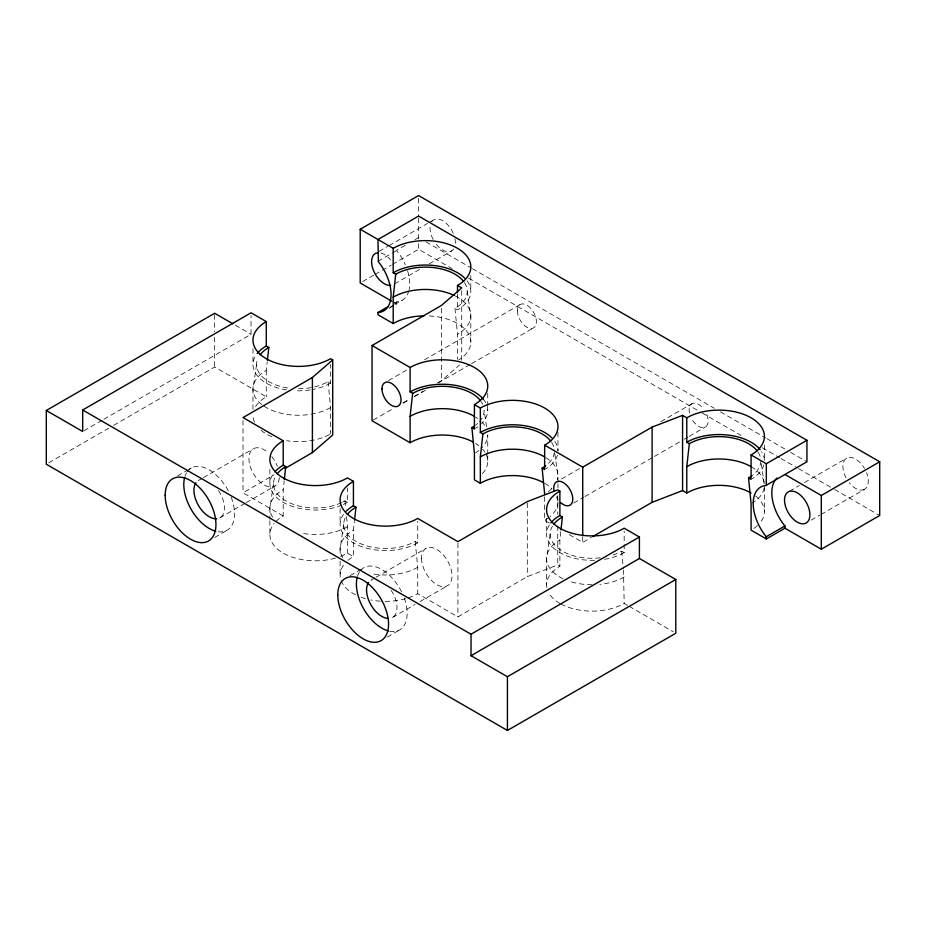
<?xml version="1.0" encoding="UTF-8"?>
<svg xmlns="http://www.w3.org/2000/svg" width="926" height="926" viewBox="0 0 926 926"><rect width="100%" height="100%" fill="white"/><g stroke="black" fill="none" stroke-linecap="round" stroke-linejoin="round"><path stroke-width="0.69" stroke-dasharray="4.63 3.47" d="M261.85 404.581A45.467 26.252 0 0 1 266.283 370.435L267.232 361.823M275.983 521.442A45.467 26.252 0 0 1 283.206 516.002L283.206 489.623L284.155 481.011M348.002 560.323A45.467 26.252 0 0 1 353.431 556.549L353.431 530.17L354.38 521.558M546.803 587.616A45.467 26.252 0 0 1 559.883 566.318L559.883 539.939L560.832 531.327M256.56 364.566L252.972 388.989L252.972 412.591M273.483 483.766L269.883 508.189L269.883 519.289M343.708 524.301L340.108 548.724L340.108 555.669M550.148 534.07L546.56 558.494L546.56 584.873M437.709 382.832L441.424 380.69L459.597 364.96M283.206 516.002L243.017 492.794L273.992 474.853M408.32 597.837A45.467 26.252 0 0 0 417.73 593.67L457.919 616.878L527.299 576.632L557.765 564.906L559.883 566.318M379.07 251.374L387.762 246.351M389.001 245.633L427.511 223.409M428.75 222.691L433.715 219.821M83.93 430.775L102.636 419.976M103.886 419.246L251.05 334.286L251.05 315.65M405.137 245.321L396.583 250.263L396.999 251.015A35.894 20.719 60 0 1 405.287 264.674M414.917 239.684L418.575 237.565M377.97 261.317L396.583 250.564M48.789 462.78L108.655 428.217M113.643 425.335L214.67 367.009L266.283 396.814A45.467 26.252 0 0 0 254.511 408.574M362.679 281.562L373.861 275.103M375.111 274.385L391.258 265.067M392.497 264.35L418.575 249.291L452.316 268.772M394.534 283.9L420.612 268.841M429.305 263.817L451.668 250.911M394.106 303.172L396.999 301.783A35.894 20.719 60 0 0 408.829 290.81M389.858 307.328L393.573 305.175M394.812 304.457L402.266 300.163M389.14 308.3L396.583 303.994L396.583 301.737M177.572 475.941L187.503 470.211M188.742 469.494L191.219 468.058M202.157 478.325L198.407 480.49A21.541 12.432 60 0 0 196.694 481.856M203.407 477.608L253.4 448.74M388.503 380.563L408.378 369.08M424.513 359.763L520.146 304.55M373.282 420.034L393.11 408.586M403.018 402.868L409.211 399.291M414.165 396.432L422.846 391.42M403.204 403.157L409.419 399.569M414.385 396.698L425.555 390.251M437.975 383.075L470.269 364.439M471.508 363.721L533.607 327.862M219.937 517.796L244.939 503.362M246.189 502.644L274.941 486.046M214.716 537.404L227.125 530.239M350.178 575.59L361.348 569.143M374.752 577.986L371.002 580.151A21.541 12.432 60 0 1 373.039 579.352M376.002 577.257L426.006 548.4M561.503 479.008L580.127 468.243M660.851 421.643L691.907 403.713M573.715 503.038L583.658 497.297M584.896 496.579L653.2 457.143M654.45 456.425L683.006 439.943M684.256 439.225L687.983 437.072M689.222 436.354L705.369 427.025M392.543 617.457L415.045 604.458M420.045 601.576L447.536 585.695M387.311 637.053L399.719 629.888M569.212 534.58L582.72 542.381L591.39 537.369M789.473 491.197L799.416 485.455M804.381 482.585L846.607 458.208M811.153 520.123L819.846 515.111M821.084 514.393L864.56 489.287A17.953 10.36 60 0 0 866.574 472.769M426.099 241.906L471.195 267.938M472.445 268.667L714.235 408.262M720.497 411.873L765.594 437.905M766.844 438.635L785.642 449.48M790.654 452.374L806.94 461.773M468.568 278.147L701.005 412.336M702.255 413.065L740.985 435.428M762.237 447.698L779.727 457.791M780.977 458.52L797.228 467.896M798.478 468.614L833.458 488.812M834.708 489.541L879.7 515.516M464.447 282.638A41.878 24.18 0 0 1 454.967 308.393L457.502 309.863A45.467 26.252 0 0 0 466.554 280.196M394.152 302.594L396.583 303.994M235.285 325.176L251.05 334.286M298.438 388.746A41.878 24.18 0 0 0 328.047 381.662L330.582 383.132L330.582 364.45M612.966 555.01A41.878 24.18 0 0 0 621.647 551.167L624.182 552.637L624.182 531.084M544.65 496.799L544.65 520.4L549.558 523.236M560.936 604.03A45.467 26.252 0 0 0 624.182 603.439L627.863 605.569M629.101 606.275L673.329 631.821M342.678 502.089A41.878 24.18 0 0 0 344.97 500.862L347.505 502.32L347.505 487.956M345.132 518.051A41.878 24.18 0 0 0 364.647 545.24A41.878 24.18 0 0 0 415.195 541.397L417.73 542.867L417.73 521.315M340.606 556.399A45.467 26.252 0 0 0 347.505 553.123L353.431 556.549M761.218 463.521L764.216 483.87M554.778 453.74L557.961 475.455L557.961 482.4M467.225 291.296L470.813 315.72L470.813 342.099M486.544 426.77L484.148 410.484A41.878 24.18 0 0 1 479.575 421.469M621.647 551.167L623.337 568.437M623.476 569.872L624.182 603.439M454.967 308.393L457.502 334.286L457.502 359.276M415.195 541.397L417.73 567.291L417.73 593.67M344.97 500.862L345.676 508.05M346.521 516.685L347.505 526.744L347.505 553.123M328.047 381.662L330.582 407.556L330.582 433.935M764.413 445.001L764.413 460.801A45.467 26.252 0 0 0 761.67 451.83M764.413 486.613L764.413 511.603M582.72 536.594L582.72 542.381M557.961 432.349L557.961 451.031A45.467 26.252 0 0 0 554.5 440.984M557.961 483.789L557.961 487.956M557.765 495.641L557.765 514.405M557.765 525.945L557.765 564.906M546.56 518.271L546.56 534.07M527.299 503.038L527.299 576.632M487.736 393.249L487.736 410.484M487.736 454.353L487.736 434.907A45.467 26.252 0 0 1 481.647 448.034M487.736 455.742L487.736 461.287M470.813 275.497L470.813 291.296M461.727 290.776L461.727 360.214M457.919 543.087L457.919 616.878M457.502 294.051L457.502 309.863M441.424 308.358L441.424 380.69M418.575 198.384L418.575 216.765M418.575 218.177L418.575 242.218M418.575 243.631L418.575 249.291M340.108 508.501L340.108 524.301M340.108 561.225L340.108 575.104M269.883 469.389L269.883 483.766M269.883 520.678L269.883 534.568M266.283 370.435L266.283 396.814M252.972 348.766L252.972 364.566M243.017 420.462L243.017 492.794M214.67 314.69L214.67 331.658M214.67 337.319L214.67 367.009M559.883 603.439A45.467 26.252 0 0 1 548.655 592.767M624.182 577.06A45.467 26.252 0 0 1 599.932 584.352M592.027 584.746A45.467 26.252 0 0 1 569.293 581.239M563.182 578.785A45.467 26.252 0 0 1 559.883 539.939M405.704 598.647A45.467 26.252 0 0 1 381.628 601.263M380.308 601.182A45.467 26.252 0 0 1 370.979 599.967M365.457 598.647A45.467 26.252 0 0 1 360.33 596.934M355.596 594.839A45.467 26.252 0 0 1 344.379 564.003M330.582 407.556A45.467 26.252 0 0 1 262.891 405.368M329.529 434.525A45.467 26.252 0 0 1 286.666 440.73M271.955 436.713A45.467 26.252 0 0 1 259.06 428.495M254.511 422.163A45.467 26.252 0 0 1 252.972 415.369M287.592 387.925A41.878 24.18 0 0 1 257.984 358.316M330.582 383.132A45.467 26.252 0 0 1 313.034 389.429M310.198 389.927A45.467 26.252 0 0 1 294.48 390.726M286.666 389.927A45.467 26.252 0 0 1 256.433 354.519M347.505 526.744A45.467 26.252 0 0 1 300.753 533.04M272.626 517.159A45.467 26.252 0 0 1 283.206 489.623M335.478 558.1A45.467 26.252 0 0 1 283.564 553.331A45.467 26.252 0 0 1 274.154 523.468M417.73 567.291A45.467 26.252 0 0 1 370.979 573.588M342.851 557.707A45.467 26.252 0 0 1 353.431 530.17M417.73 542.867A45.467 26.252 0 0 1 360.318 546.132A45.467 26.252 0 0 1 343.569 514.254M600.21 557.788A41.878 24.18 0 0 1 560.01 549.662A41.878 24.18 0 0 1 552.926 525.412M624.182 552.637A45.467 26.252 0 0 1 603.798 559.431M594.654 560.276A45.467 26.252 0 0 1 550.021 524.023M347.505 502.32A45.467 26.252 0 0 1 343.037 504.589M341.833 505.098A45.467 26.252 0 0 1 284.814 503.212A45.467 26.252 0 0 1 275.983 470.639M341.474 502.668A41.878 24.18 0 0 1 292.419 503.987A41.878 24.18 0 0 1 274.906 477.503M231.153 497.181A35.894 20.719 60 0 1 217.008 531.547M185.026 476.161A35.894 20.719 60 0 1 186.554 472.781M187.191 471.797A35.894 20.719 60 0 1 229.602 493.535M218.443 490.548A21.541 12.432 60 0 1 217.911 518.595M404.211 598.057A35.894 20.719 60 0 1 389.615 631.196M357.633 575.81A35.894 20.719 60 0 1 359.797 571.458M360.665 570.335A35.894 20.719 60 0 1 402.197 593.184M391.05 590.198A21.541 12.432 60 0 1 390.506 618.244M279.339 477.689A21.541 12.432 60 0 1 261.965 483.522A21.541 12.432 60 0 1 249.256 455.233A21.541 12.432 60 0 1 268.112 452.687M271.781 456.564A21.541 12.432 60 0 1 277.36 466.218M487.18 406.375A45.467 26.252 0 0 1 481.647 423.61M477.816 426.851A45.467 26.252 0 0 1 475.594 428.344M483.476 399.384A45.467 26.252 0 0 1 485.641 402.602M477.596 423.471A41.878 24.18 0 0 1 475.501 425.208M481.37 401.826A41.878 24.18 0 0 1 482.724 404.234M763.846 464.91A45.467 26.252 0 0 1 752.271 478.661M760.825 460.801A41.878 24.18 0 0 1 753.255 474.668M758.047 452.143A41.878 24.18 0 0 1 760.304 457.016M557.406 455.141A45.467 26.252 0 0 1 545.819 468.892M554.315 452.293A41.878 24.18 0 0 1 546.803 464.898M551.595 442.373A41.878 24.18 0 0 1 554.373 451.031M551.873 488.581A45.467 26.252 0 0 1 548.042 491.822M545.819 457.594A45.467 26.252 0 0 1 557.406 479.564M557.961 501.834A45.467 26.252 0 0 1 550.067 516.615M549.083 517.426A45.467 26.252 0 0 1 544.65 520.4M544.65 483.268A45.467 26.252 0 0 1 551.873 488.708M556.966 496.371A45.467 26.252 0 0 1 557.903 500.468M478.858 450.499A45.467 26.252 0 0 1 475.594 452.768M475.594 417.047A45.467 26.252 0 0 1 477.816 418.54M481.647 421.781A45.467 26.252 0 0 1 486.185 428.113M453.682 249.036A17.953 10.36 60 0 1 436.343 244.395M433.16 239.521A17.953 10.36 60 0 1 430.196 225.597M431.701 221.696A17.953 10.36 60 0 1 453.254 233.317M454.955 238.653A17.953 10.36 60 0 1 455.187 245.124M864.56 489.287A17.953 10.36 60 0 1 849.246 482.77M846.051 477.909A17.953 10.36 60 0 1 846.908 458.046A17.953 10.36 60 0 1 864.56 468.568M764.158 487.967A45.467 26.252 0 0 1 752.271 503.084M751.09 466.669A45.467 26.252 0 0 1 764.355 483.858M429.305 315.951A45.467 26.252 0 0 1 467.78 332.665A45.467 26.252 0 0 1 458.671 359.959M455.337 295.984A45.467 26.252 0 0 1 457.502 334.286M755.535 496.023A45.467 26.252 0 0 1 760.142 522.704M757.445 525.563A45.467 26.252 0 0 1 753.394 528.734M486.185 454.492A45.467 26.252 0 0 1 481.647 474.413M475.594 443.427A45.467 26.252 0 0 1 478.858 445.707M482.596 449.168A45.467 26.252 0 0 1 485.004 452.316M381.026 253.018A17.953 10.36 60 0 1 390.656 260.044M407.579 270.774A35.894 20.719 60 0 1 409.142 289.502M557.799 499.38A13.462 7.767 60 0 1 556.526 497.412M706.885 414.64A13.462 7.767 60 0 1 704.431 427.442A13.462 7.767 60 0 1 691.907 419.258M689.442 412.903A13.462 7.767 60 0 1 692.845 403.308A13.462 7.767 60 0 1 703.401 408.597M421.538 558.251A21.541 12.432 60 0 0 444.387 586.679A21.541 12.432 60 0 0 444.387 556.213A21.541 12.432 60 0 0 421.538 558.251M517.356 310.719A13.462 7.767 60 0 0 531.64 328.475A13.462 7.767 60 0 0 531.64 309.434A13.462 7.767 60 0 0 517.356 310.719"/><path stroke-width="1.39" d="M267.394 360.388L268.818 347.47L266.283 346.011L266.283 321.588L251.05 312.791L82.68 409.998L82.68 431.493L46.3 410.484L46.3 464.227L507.425 730.452L675.795 633.234L675.795 579.502L639.415 558.494L471.033 655.712L471.033 634.217L82.68 409.998M284.317 479.575L285.74 466.658L283.206 465.199L283.206 440.776L243.017 417.568L312.398 377.519L332.7 359.925L330.582 358.709A45.467 26.252 0 0 1 266.283 358.709A45.467 26.252 0 0 1 266.283 321.588M354.542 520.123L355.966 507.205L353.431 505.746L353.431 481.323L347.505 477.897A45.467 26.252 0 0 1 283.206 477.897A45.467 26.252 0 0 1 283.206 440.776M424.039 315.859A45.467 26.252 0 0 0 393.203 323.533L393.203 297.153L395.738 274.2L393.203 272.73L393.203 248.307L360.202 229.254L360.202 282.997L391.733 301.193M410.114 442.732L410.114 416.353L412.66 393.388L410.114 391.93L410.114 367.495L372.044 345.514L372.044 420.751L410.114 442.732A45.467 26.252 0 0 1 473.36 442.13M543.585 482.678A45.467 26.252 0 0 0 480.339 483.268L480.339 456.888L482.886 433.935L480.339 432.465L480.339 408.042L474.425 404.627A45.467 26.252 0 0 0 474.425 367.495A45.467 26.252 0 0 0 410.114 367.495M560.982 529.892L562.418 516.974L559.883 515.516L559.883 491.093L557.765 489.866L527.299 501.591L457.919 541.641L417.73 518.444A45.467 26.252 0 0 1 353.431 518.444A45.467 26.252 0 0 1 353.431 481.323M751.09 493.037A45.467 26.252 0 0 0 686.791 493.037L686.791 466.669L689.326 443.704L686.791 442.234L686.791 417.811L682.566 415.369L652.101 427.094L582.72 467.155L544.65 445.175A45.467 26.252 0 0 0 544.65 408.042A45.467 26.252 0 0 0 480.339 408.042M285.139 468.394L312.398 452.594L332.7 435.012L332.7 359.925M46.3 410.484L214.67 313.277L232.866 323.776M360.202 229.254L418.575 195.548L879.7 461.773L879.7 515.516L821.316 549.222L784.935 528.214L766.323 538.955L751.09 530.17L751.09 503.79L748.555 477.897A41.878 24.18 0 0 0 752.167 475.524M393.203 323.533L377.97 314.747L377.97 312.49L387.89 306.749M372.044 345.514L441.424 305.464L461.727 287.882L457.502 285.44A45.467 26.252 0 0 0 457.502 248.307A45.467 26.252 0 0 0 393.203 248.307M592.628 536.652L652.101 502.32L682.566 490.595L686.791 493.037M471.033 634.217L639.415 537.011L639.415 558.494M686.791 417.811A45.467 26.252 0 0 1 751.09 417.811A45.467 26.252 0 0 1 751.09 454.944L766.323 463.729L806.94 440.29L806.94 461.773L765.906 485.49A35.894 20.719 60 0 0 765.906 536.258L766.323 538.955M471.033 655.712L507.425 676.709L675.795 579.502M784.935 474.482L821.316 495.479L879.7 461.773M766.323 536.698L784.935 525.956L784.519 525.505A35.894 20.719 60 0 1 777.064 477.978M377.97 312.49L378.387 312.525A35.894 20.719 60 0 0 378.387 261.757L377.97 239.521L418.575 216.071L806.94 440.29M748.555 477.897L751.09 479.367L751.09 454.944M474.344 426.029A41.878 24.18 0 0 1 471.89 427.58L474.425 429.051L474.425 404.627M545.727 465.755A41.878 24.18 0 0 1 542.115 468.128L544.65 469.598L544.65 445.175M639.415 537.011L624.182 528.214A45.467 26.252 0 0 1 559.883 528.214A45.467 26.252 0 0 1 559.883 491.093M480.339 483.268L474.425 479.853L474.425 453.474L471.89 427.58M542.115 468.128L544.65 494.021M821.316 495.479L821.316 549.222M784.935 525.956L784.935 528.214M766.323 463.729L766.323 485.525M682.566 415.369L682.566 490.595M652.101 427.094L652.101 502.32M582.72 467.155L582.72 535.147M507.425 676.709L507.425 730.452M457.502 285.44L457.502 292.616M312.398 377.519L312.398 452.594M550.82 522.97A45.467 26.252 0 0 1 559.883 515.516M553.771 524.232A41.878 24.18 0 0 1 562.418 516.974M275.983 470.639A45.467 26.252 0 0 1 283.206 465.199M277.106 473.927A41.878 24.18 0 0 1 285.74 466.658M257.231 353.466A45.467 26.252 0 0 1 266.283 346.011M260.183 354.727A41.878 24.18 0 0 1 268.818 347.47M346.208 511.175A45.467 26.252 0 0 1 353.431 505.746M347.331 514.462A41.878 24.18 0 0 1 355.966 507.205M215.746 531.246A35.894 20.719 60 0 1 184.656 477.411M216.788 518.768A21.541 12.432 60 0 1 198.407 505.365A21.541 12.432 60 0 1 195.988 482.735M388.341 630.907A35.894 20.719 60 0 1 357.262 577.06M388.214 618.452A21.541 12.432 60 0 1 370.55 604.203A21.541 12.432 60 0 1 368.583 582.396M412.66 393.388A41.878 24.18 0 0 1 480.525 400.645M689.326 443.704A41.878 24.18 0 0 1 757.202 450.962M482.886 433.935A41.878 24.18 0 0 1 550.75 441.193M410.114 416.353A45.467 26.252 0 0 1 474.425 416.353M410.114 391.93A45.467 26.252 0 0 1 483.476 399.384M480.339 456.888A45.467 26.252 0 0 1 544.65 456.888M480.339 432.465A45.467 26.252 0 0 1 551.873 437.905M686.791 466.669A45.467 26.252 0 0 1 751.09 466.669M686.791 442.234A45.467 26.252 0 0 1 760.142 449.7M393.203 272.73A45.467 26.252 0 0 1 464.725 278.17M395.738 274.2A41.878 24.18 0 0 1 463.602 281.458M393.203 297.153A45.467 26.252 0 0 1 454.203 295.429M390.656 285.428A17.953 10.36 60 0 1 373.317 270.056A17.953 10.36 60 0 1 377.97 252.717M554.072 491.069A13.462 7.767 60 0 1 562.429 482.099A13.462 7.767 60 0 1 572.743 499.959A13.462 7.767 60 0 1 560.797 502.725M165.175 495.236A35.894 20.719 60 0 0 203.245 542.601A35.894 20.719 60 0 0 203.245 491.833A35.894 20.719 60 0 0 165.175 495.236M337.782 594.886A35.894 20.719 60 0 0 375.852 642.25A35.894 20.719 60 0 0 375.852 591.494A35.894 20.719 60 0 0 337.782 594.886M784.519 500.121A17.953 10.36 60 0 0 803.548 523.803A17.953 10.36 60 0 0 803.548 498.42A17.953 10.36 60 0 0 784.519 500.121M381.987 388.874A13.462 7.767 60 0 0 396.27 406.63A13.462 7.767 60 0 0 396.27 387.6A13.462 7.767 60 0 0 381.987 388.874"/></g></svg>
